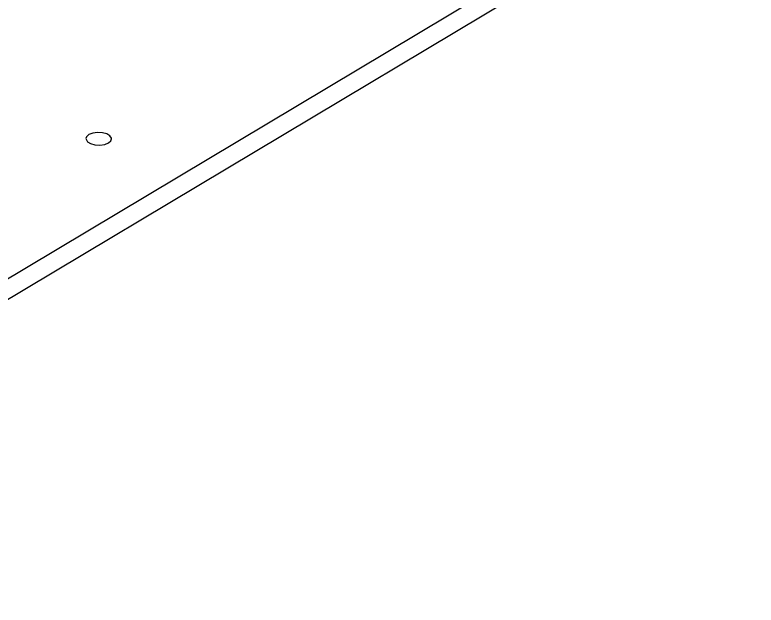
# Model space of a CAD drawing. Header units: millimetres. Extents: x 0 to 841, y 0 to 594.
# Drawn here: x 761.14 to 785.89, y 447.82 to 467.53 of the extents above; entities that cross this region are included whole.
import ezdxf

# ---------------------------------------------------------------- set-up
doc = ezdxf.new("R2010")
doc.units = ezdxf.units.MM
doc.header["$LTSCALE"] = 46.255
doc.layers.add('ASSEM_MEM', color=7, linetype='CONTINUOUS')

msp = doc.modelspace()

# ---------------------------------------------------------------- linework, layer by layer
at = {"layer": 'ASSEM_MEM', "color": 7, "linetype": 'CONTINUOUS'}
for p, q in [((743.839, 448.509), (797.351, 480.516)), ((743.832, 447.816), (797.345, 479.824))]:
    msp.add_line(p, q, dxfattribs=at)
for points in [[(764.365, 463.383), (764.363, 463.405), (764.316, 463.484), (764.211, 463.549), (764.065, 463.59), (763.9, 463.599), (763.741, 463.577), (763.613, 463.525)], [(763.613, 463.525), (763.534, 463.453), (763.515, 463.392)], [(763.515, 463.392), (763.517, 463.37), (763.565, 463.29), (763.67, 463.225), (763.815, 463.185), (763.98, 463.176), (764.139, 463.198), (764.268, 463.25)], [(764.268, 463.25), (764.347, 463.322), (764.365, 463.383)]]:
    msp.add_lwpolyline(points, dxfattribs=at)

doc.saveas('drawing.dxf')
